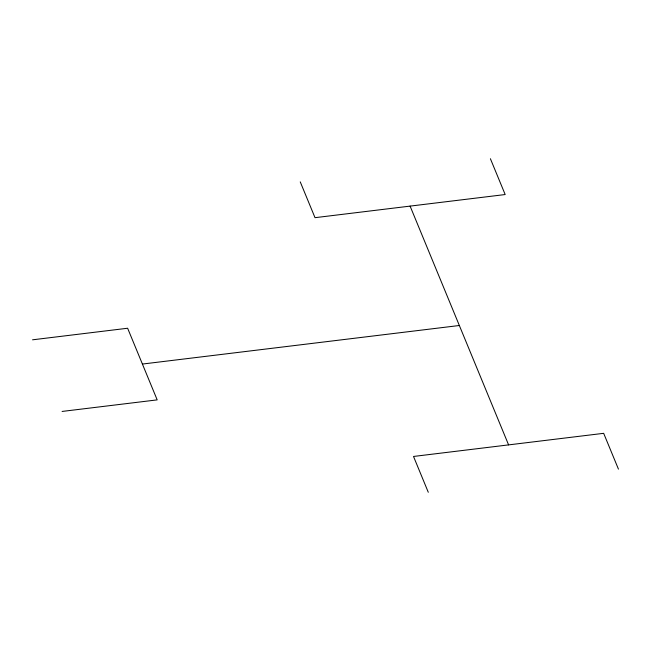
<?xml version="1.0" encoding="UTF-8"?>
<svg xmlns="http://www.w3.org/2000/svg" width="651" height="651" viewBox="0 0 651 651"><rect width="100%" height="100%" fill="white"/><g stroke="black" fill="none" stroke-linecap="round" stroke-linejoin="round"><path stroke-width="0.98" d="M32.55 339.814L127.629 328.242L157.184 399.877L62.097 411.44M142.406 364.055L459.346 325.5M490.398 158.73L505.176 194.543L315.011 217.678L300.241 181.865M618.45 469.135L603.672 433.322L413.515 456.457L428.285 492.27M410.097 206.115L508.594 444.885"/></g></svg>
